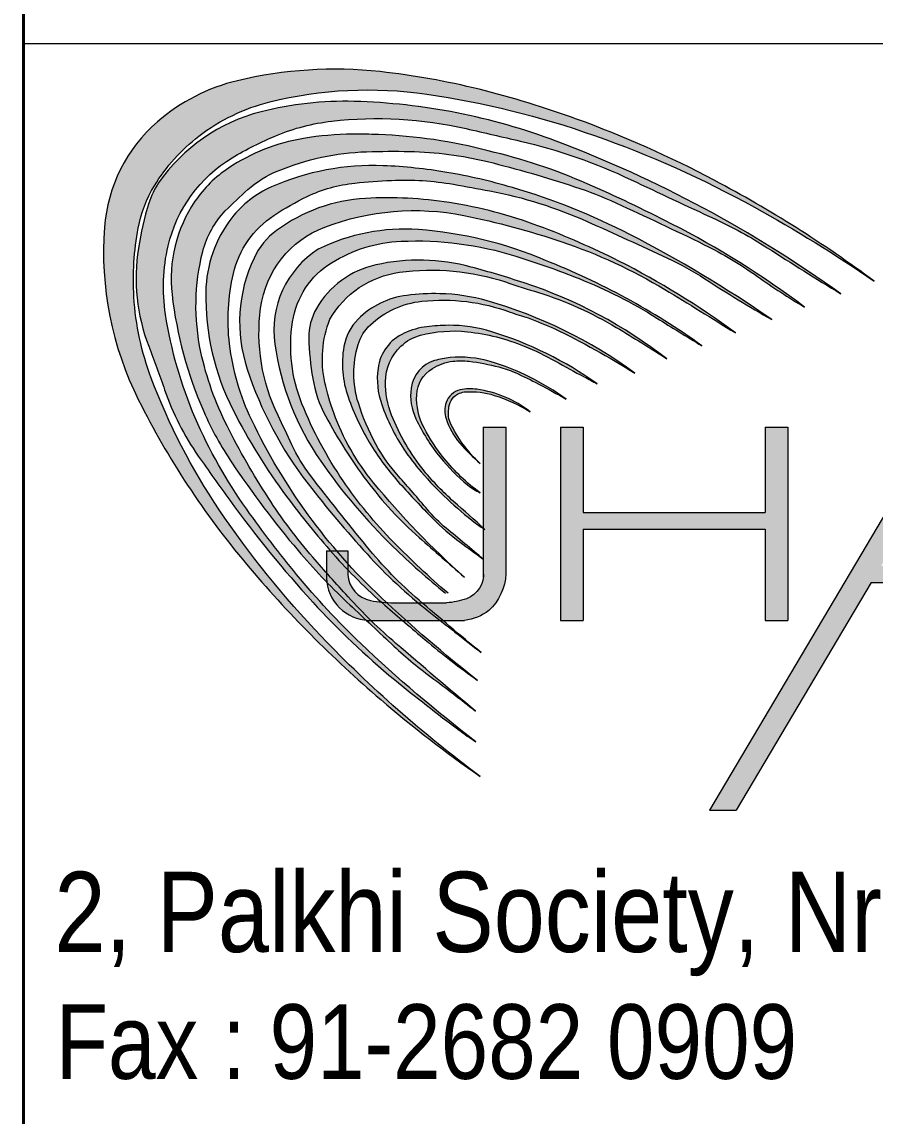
# Model space of a CAD drawing. Header units: millimetres. Extents: x 1112055 to 3390982, y -148532 to 766891.
# Drawn here: x 3348038 to 3350611, y 328392 to 331692 of the extents above; entities that cross this region are included whole.
import ezdxf

# ---------------------------------------------------------------- set-up
doc = ezdxf.new("R2010")
doc.units = ezdxf.units.MM
doc.layers.add('B TITLE BLOCK', color=250, linetype='Continuous', lineweight=0)
doc.layers.add('P_TITLE BLOCK TEXT', color=7, linetype='Continuous', lineweight=9)
doc.styles.add('SWINC', font='swissc.ttf')

msp = doc.modelspace()

# ---------------------------------------------------------------- hatches: boundary and pattern name
at = {"layer": 'P_TITLE BLOCK TEXT'}
h = msp.add_hatch(color=132, dxfattribs=at)
edge = h.paths.add_edge_path()
edge.add_arc((3348359.895659499, 327882.0076639879), 3771.326460338266, 53.40738024925609, 62.06814965141263)
edge.add_arc((3348592.733645952, 328321.1715848518), 3274.256568551029, 62.06814965141051, 70.03317482809999)
edge.add_arc((3348700.577686333, 328618.0053015465), 2958.439228284675, 70.03317482809642, 75.9785934303064)
edge.add_arc((3348877.948112032, 329328.2686334155), 2226.363912141675, 75.97859343029891, 83.79600611429532)
edge.add_arc((3348982.149011375, 330286.8318782456), 1262.153705928558, 83.7960061143424, 103.4628344697628)
edge.add_arc((3348821.212395677, 330959.1019043574), 570.8885019170681, 103.4628344698422, 130.8945988031978)
edge.add_arc((3348753.375217434, 331037.4302040391), 467.2680151229352, 130.8945988032127, 175.7468558291775)
edge.add_arc((3349282.980927925, 330998.044478009), 998.3362254296406, 175.7468558291922, 206.5994891066125)
edge.add_arc((3350651.440663322, 331683.30280481), 2528.780939185477, 206.5994891066189, 220.0351460704749)
edge.add_arc((3351400.306416996, 332312.4589846062), 3506.859369368836, 220.0351460704702, 229.4516176688139)
edge.add_arc((3351568.321578129, 332508.843420213), 3765.308476395642, 229.4516176688104, 235.2209120167664)
edge.add_arc((3351661.147252131, 332441.9492869301), 3765.051947597186, 223.7505103508533, 233.47972250326552, ccw=False)
edge.add_arc((3351028.007938492, 331835.8394424886), 2888.562053758549, 214.0067101927379, 223.7505103507822, ccw=False)
edge.add_arc((3350219.950824206, 331290.6603347852), 1913.792050406041, 200.6184789275936, 214.0067101927358, ccw=False)
edge.add_arc((3349219.875375807, 330914.3885300947), 845.2737428966753, 183.5449206794408, 200.6184789276081, ccw=False)
edge.add_arc((3349217.280723732, 330914.2277924323), 842.6741167676807, 169.3544634026411, 183.544920679446, ccw=False)
edge.add_arc((3348763.032790601, 330999.6117018881), 380.4711345746643, 148.6346277784443, 169.3544634026306, ccw=False)
edge.add_arc((3348906.630652026, 330912.0782707964), 548.6449950998593, 127.55366604198639, 148.6346277784791, ccw=False)
edge.add_arc((3348926.765671554, 330885.8886307008), 581.6800713139123, 103.94398023850988, 127.55366604196709, ccw=False)
edge.add_arc((3349081.8146785, 330261.4206080088), 1225.108782135978, 81.67138494386461, 103.9439802384963, ccw=False)
edge.add_arc((3348866.75561828, 328792.380922412), 2709.806730282984, 70.63499127282017, 81.67138494384949, ccw=False)
edge.add_arc((3348710.774352411, 328348.5832106108), 3180.217789148461, 61.11113101054349, 70.63499127283018, ccw=False)
edge.add_arc((3348172.534459257, 327373.1154697765), 4294.32707283889, 55.44823906343379, 61.11113101054582, ccw=False)
h = msp.add_hatch(color=132, dxfattribs=at)
edge = h.paths.add_edge_path()
edge.add_arc((3348337.96127556, 327858.1174400569), 3713.180601466558, 54.24761768028842, 69.31180215862778)
edge.add_arc((3348988.656991557, 329581.2070238466), 1871.322130085105, 69.31180215863037, 88.41161020678106)
edge.add_arc((3349012.180552307, 330429.5223784592), 1022.680687081006, 88.41161020675624, 104.2991623419175)
edge.add_arc((3348892.569072709, 330898.8055724609), 538.3939721855625, 104.2991623419326, 145.1882889090165)
edge.add_arc((3348678.793668653, 331058.2192749672), 272.0148840043473, 147.0513518631427, 161.3344706506116)
edge.add_arc((3349409.09704459, 330846.9312087324), 1032.073342556272, 163.1975336048323, 170.9660011900478)
edge.add_arc((3348954.293495415, 330919.2416867942), 571.5572477409434, 170.9660011900619, 201.0952379920923)
edge.add_arc((3345164.26509119, 329457.1533284867), 3490.710305273206, 18.797868915647825, 21.095237992080513, ccw=False)
edge.add_arc((3349216.541923407, 330836.4927006799), 789.8883244187193, 198.7978689156361, 215.0918986736493)
edge.add_arc((3358234.776207843, 337172.7091251768), 11811.51198824591, 215.0918986736581, 215.8857887100325)
edge.add_arc((3351476.032159652, 332282.7487450019), 3469.310023021927, 215.8857887100296, 222.4444580678794)
edge.add_arc((3350670.639839153, 331546.1776765424), 2377.891804005973, 222.4444580678752, 230.6113169813354)
edge.add_arc((3352474.007189623, 333742.5173574277), 5219.729553520587, 230.6113169813324, 233.327914523259)
edge.add_arc((3349925.366541782, 330319.7747096678), 952.3256138187751, 233.327914523289, 237.0330179160032)
edge.add_arc((3351956.33454901, 332857.9728139606), 4199.41958966826, 226.3963206097441, 232.6248069097909, ccw=False)
edge.add_arc((3350663.30908038, 331500.336896592), 2324.562222650025, 219.3977118789345, 226.3963206098041, ccw=False)
edge.add_arc((3351665.863468762, 332323.7773066849), 3621.932412942554, 215.4741100902646, 219.3977118789358, ccw=False)
edge.add_arc((3349925.318099952, 331083.4446244951), 1484.662344982791, 203.2559197460681, 215.4741100902721, ccw=False)
edge.add_arc((3349748.338449862, 331007.3865046184), 1292.031521526533, 188.8184660672457, 203.2559197460764, ccw=False)
edge.add_arc((3349007.103748351, 330892.3926774375), 541.9298864027074, 166.8091135261362, 188.8184660672515, ccw=False)
edge.add_arc((3348891.643892251, 330919.4541674466), 423.3410900861937, 121.1077422017135, 166.8091135260965, ccw=False)
edge.add_arc((3349183.612269689, 330435.6004942406), 988.4604672873113, 112.47187289563001, 121.10774220174329, ccw=False)
edge.add_arc((3349043.386223412, 330774.6067330695), 621.5973129517874, 96.52507807220542, 112.47187289555649, ccw=False)
edge.add_arc((3349109.595449341, 330195.7485359037), 1204.229679046505, 77.10621375621622, 96.52507807219962, ccw=False)
edge.add_arc((3333762.147739234, 263151.8618643977), 69982.328600406, 76.96954675787379, 77.10621375622361, ccw=False)
edge.add_arc((3349170.197151455, 329729.9891365167), 1644.52780353945, 64.59019371594422, 76.9695467578706, ccw=False)
edge.add_arc((3359935.016266613, 352390.6351983031), 23443.04303383365, 244.5901937159449, 245.2703384407891)
edge.add_arc((3349593.964528163, 329938.2008702852), 1276.365500991351, 57.15566881065263, 65.27033844078721, ccw=False)
edge.add_arc((3355978.84010353, 339828.7737851542), 10496.06282527908, 237.1556688106465, 238.5822244072819)
h = msp.add_hatch(color=132, dxfattribs=at)
edge = h.paths.add_edge_path()
edge.add_arc((3348740.254195789, 328629.3343972458), 2756.712730557466, 53.01612924513511, 62.88470590878746)
edge.add_arc((3347859.180146626, 326908.6974617551), 4689.814627486709, 62.8847059088688, 66.31099627690611)
edge.add_arc((3349059.610498248, 329644.7807606654), 1701.97513252476, 66.31099627691079, 76.91710299819317)
edge.add_arc((3349058.965038897, 329845.3584323131), 1507.45281976355, 75.16724703513921, 87.92433128887728)
edge.add_arc((3349049.403661417, 329581.5461514476), 1771.438310786572, 87.92433128886894, 90.4479325667396)
edge.add_arc((3349042.937474733, 330408.6297037472), 944.3294823691899, 90.447932566729, 99.46315152081242)
edge.add_arc((3348983.158946733, 330767.2688603674), 580.742467919777, 99.46315152083207, 123.6125298632441)
edge.add_arc((3348867.234529071, 330941.6663812174), 371.3314703927062, 123.6125298633008, 145.711838499257)
edge.add_arc((3348902.924349688, 330917.3312404976), 414.5282569560417, 145.7118384991979, 186.6728121483956)
edge.add_arc((3349719.593032196, 331012.8749122573), 1236.766866009364, 186.6728121483783, 203.6550427976619)
edge.add_arc((3349494.830873658, 330914.4214936494), 991.3873567841333, 203.6550427976921, 213.9289290409012)
edge.add_arc((3351202.499639429, 332063.179250905), 3049.487694096411, 213.9289290409049, 220.1424188926625)
edge.add_arc((3350278.041738365, 331283.5429413921), 1840.16756032907, 220.1424188926573, 226.8152722522494)
edge.add_arc((3203742.832180236, 175156.0183438883), 212282.1609745355, 46.7656281400337, 46.81527225225318, ccw=False)
edge.add_arc((3350075.303078016, 330797.0590916284), 1346.782766917526, 226.765628140009, 233.4091527490783)
edge.add_arc((3346092.096299827, 325431.8762769258), 5335.366802867286, 51.60004897864383, 53.409152749083205, ccw=False)
edge.add_arc((3365939.954052261, 349275.7401829484), 25690.14394907578, 229.2381174641758, 229.9402789040419, ccw=False)
edge.add_arc((3350259.903440826, 331085.7756273443), 1674.757262386811, 222.3327286225223, 229.2381174643296, ccw=False)
edge.add_arc((3353946.509698436, 334444.1806932743), 6661.735333870161, 220.9611253449936, 222.3327286225255, ccw=False)
edge.add_arc((3350105.904220273, 331110.1655139331), 1575.881653811042, 212.7878394635992, 220.9611253449915, ccw=False)
edge.add_arc((3350803.318339614, 331559.4087758547), 2405.463453426371, 206.8507668104988, 212.7878394635937, ccw=False)
edge.add_arc((3349481.244266018, 330890.1101235649), 923.6265723689988, 192.1376993457784, 206.8507668105135, ccw=False)
edge.add_arc((3349227.693809378, 330835.5790929421), 664.2784137860609, 165.7026492173382, 192.1376993457956, ccw=False)
edge.add_arc((3348847.545310617, 330932.45901127), 271.9792936195066, 135.9985851138453, 165.7026492173225, ccw=False)
edge.add_arc((3349458.616255012, 330342.325496635), 1121.488130643316, 131.2171625217447, 135.9985851138001, ccw=False)
edge.add_arc((3348936.200953166, 330938.715139496), 328.6461831311053, 112.38740906023, 131.2171625217862, ccw=False)
edge.add_arc((3349103.457839936, 330532.6662702843), 767.7937100172304, 91.89429604947401, 112.38740906021891, ccw=False)
edge.add_arc((3349159.055243304, 328851.6535174875), 2449.72561896441, 88.85882096968862, 91.89429604946707, ccw=False)
edge.add_arc((3349186.385726254, 330223.6680834534), 1077.438868859131, 76.24362541447539, 88.85882096968271, ccw=False)
edge.add_arc((3348637.449605016, 327981.4318687223), 3385.891620778007, 71.62296314053629, 76.24362541448272, ccw=False)
edge.add_arc((3349305.815152016, 329993.3045933477), 1265.904742394561, 65.54379506611542, 71.62296314056857, ccw=False)
edge.add_arc((3345737.39013094, 322147.2230740155), 9885.339314278952, 63.836610020779176, 65.5437950661219, ccw=False)
edge.add_arc((3349589.297770225, 329987.9758855925), 1149.516679065804, 54.496470875197986, 63.83661002079282, ccw=False)
edge.add_arc((3351419.942334912, 332554.1105596973), 2002.674096859165, 234.4964708751773, 239.3390621587308)
h = msp.add_hatch(color=132, dxfattribs=at)
edge = h.paths.add_edge_path()
edge.add_arc((3348124.846027516, 327654.5844890503), 3818.960073095119, 55.287200051864, 62.77266649209037)
edge.add_arc((3348951.212110738, 329260.6339305658), 2012.782974335293, 62.77266649213247, 73.66009049672667)
edge.add_arc((3349025.109561856, 329512.6916245058), 1750.116047686786, 73.6600904967355, 80.30206210325925)
edge.add_arc((3349068.921215961, 329769.0559128742), 1490.035080704261, 80.30206210323614, 87.7187976521387)
edge.add_arc((3349097.902635376, 330496.5825671207), 761.9314099873714, 87.71879765215326, 113.7335407099852)
edge.add_arc((3348915.41657863, 330911.6370774242), 308.5315782343001, 113.7335407100738, 142.141121638564)
edge.add_arc((3348967.510710299, 330871.1429156932), 374.5132096910733, 142.1411216385889, 179.083982405189)
edge.add_arc((3349353.917406684, 330864.9647033393), 760.969294283082, 179.0839824051928, 206.9126001335084)
edge.add_arc((3350281.645940147, 331335.884811546), 1801.375935997391, 206.9126001335109, 216.6660081225182)
edge.add_arc((3350977.753661993, 331854.1053742293), 2669.199945795169, 216.6660081225304, 221.4175533272233)
edge.add_arc((3350247.821202334, 331210.1858021858), 1695.837828745212, 221.4175533272224, 228.8969356126053)
edge.add_arc((3355533.556641352, 337268.6839520084), 9736.0118917, 228.8969356125978, 229.8411236474187)
edge.add_arc((3350798.882192669, 331657.7895421346), 2394.399111541838, 229.8411236474217, 234.6107852575579)
edge.add_arc((3352059.206489711, 333077.1581663962), 4286.336822396182, 226.7327607072946, 231.8632390979718, ccw=False)
edge.add_arc((3350339.558912532, 331250.2207075088), 1777.37523074048, 216.012105859487, 226.7327607073715, ccw=False)
edge.add_arc((3350390.803847609, 331287.4688775117), 1840.727180508718, 205.645457108081, 216.0121058594787, ccw=False)
edge.add_arc((3349390.919122737, 330807.4286277893), 731.579713129806, 186.8155097429052, 205.6454571080935, ccw=False)
edge.add_arc((3349271.588138117, 330793.1665065774), 611.3994652025636, 166.8301474618882, 186.8155097428892, ccw=False)
edge.add_arc((3348958.74715646, 330866.3690539318), 290.1081756565639, 123.5863709554794, 166.8301474618893, ccw=False)
edge.add_arc((3349253.817046336, 330422.0238911402), 823.5018985232167, 115.5585784403655, 123.5863709554256, ccw=False)
edge.add_arc((3349087.173433477, 330770.4822036806), 437.2464269966879, 95.85490133409212, 115.55857844039079, ccw=False)
edge.add_arc((3349248.429657708, 329197.9332484774), 2018.041728853605, 92.71483869402732, 95.85490133412219, ccw=False)
edge.add_arc((3349193.128107075, 330364.1807427859), 850.4838161660298, 80.06109503448198, 92.7148386940002, ccw=False)
edge.add_arc((3347919.252651733, 323094.3525342793), 8231.077346291784, 79.28571113577289, 80.06109503447561, ccw=False)
edge.add_arc((3349205.460289004, 329892.1213284315), 1312.696707378023, 65.80530353128029, 79.28571113578079, ccw=False)
edge.add_arc((3338958.304452559, 307085.5196711469), 26315.60217635545, 65.22654519456512, 65.80530353127011, ccw=False)
edge.add_arc((3349616.721504092, 330180.5424692638), 879.7626563019197, 56.83056846319079, 65.22654519456142, ccw=False)
edge.add_arc((3352213.60317535, 334153.6183844283), 3866.723058643539, 236.8305684631786, 240.3307255067316)
h = msp.add_hatch(color=132, dxfattribs=at)
edge = h.paths.add_edge_path()
edge.add_arc((3348750.774661955, 328812.3605396388), 2416.552462326837, 53.4507746583654, 63.24895756192193)
edge.add_arc((3348750.774661862, 328812.360539466), 2416.552462529816, 63.24895756192397, 69.50129580794285)
edge.add_arc((3349111.891547102, 329778.2781175255), 1385.33853107399, 69.50129580793605, 81.02466550397443)
edge.add_arc((3349141.770741332, 329967.4549772365), 1193.816598929038, 81.02466550399274, 93.23353139609222)
edge.add_arc((3349102.487048526, 330662.7937361666), 497.3690429691093, 93.23353139607798, 126.5489646332163)
edge.add_arc((3348937.289556178, 330885.646780224), 219.9637605302545, 126.5489646331818, 154.732790824863)
edge.add_arc((3349147.859921456, 330786.258023167), 452.8113582550642, 154.7327908248509, 198.2173147103005)
edge.add_arc((3349818.315797129, 331006.9172341949), 1158.645310852168, 198.21731471029, 217.7196306197606)
edge.add_arc((3351592.566060863, 332379.1849486298), 3401.652818296592, 217.7196306197826, 222.3629290591775)
edge.add_arc((3350232.088748119, 331138.5116829946), 1560.411750274151, 222.3629290591738, 231.7364027694785)
edge.add_arc((3387726.621471841, 378676.8909436428), 62105.74589667563, 231.7364027694787, 231.9209567121596)
edge.add_arc((3356316.68088156, 338137.6008180968), 10826.35964980263, 229.1543371190418, 230.4503089388832, ccw=False)
edge.add_arc((3350096.56431304, 330943.1262790006), 1315.822650257147, 219.2765559648429, 229.1543371190301, ccw=False)
edge.add_arc((3356191.370711011, 335927.504366934), 9189.239313446891, 217.5748957151368, 219.2765559648447, ccw=False)
edge.add_arc((3349287.258883658, 330615.4399597569), 478.051771525123, 204.6714784584512, 217.5748957151813, ccw=False)
edge.add_arc((3345014.709860178, 328652.8631780536), 4223.690754620179, 24.6714784584381, 26.00574068749912)
edge.add_arc((3349320.752054273, 330753.5943811882), 567.4543032147868, 172.400002179115, 206.0057406875576, ccw=False)
edge.add_arc((3349059.92942691, 330788.395539753), 304.3201861114583, 110.82950500995881, 172.4000021790984, ccw=False)
edge.add_arc((3349222.075963728, 330362.2030317643), 760.3153102806156, 78.67766828733488, 110.8295050099338, ccw=False)
edge.add_arc((3348906.309604467, 328785.1460048651), 2368.673870972573, 71.27996263670752, 78.67766828736052, ccw=False)
edge.add_arc((3349154.574050803, 329517.7679505428), 1595.129980425166, 58.94944824206527, 71.2799626367185, ccw=False)
edge.add_arc((3343017.443764888, 319324.2507036154), 13493.54004267505, 57.89011606814978, 58.94944824206101, ccw=False)
h = msp.add_hatch(color=132, dxfattribs=at)
edge = h.paths.add_edge_path()
edge.add_line((3349316.10919241, 329968.306220564), (3349323.546853601, 329968.306220564))
edge.add_arc((3351064.455160975, 331989.9739961041), 2667.939716215215, 224.4152357703059, 229.2674421493828, ccw=False)
edge.add_arc((3350134.007415212, 331078.3274303385), 1365.314494414738, 214.3545270102516, 224.4152357703486, ccw=False)
edge.add_arc((3350006.791143918, 330991.3688526056), 1211.217856160865, 201.8986111304366, 214.3545270101918, ccw=False)
edge.add_arc((3349320.298089939, 330715.4197441696), 471.3390663547685, 171.2118722930085, 201.898611130627, ccw=False)
edge.add_arc((3349106.381406849, 330748.4904097249), 254.8811807831502, 121.7041869898282, 171.2118722928163, ccw=False)
edge.add_arc((3349201.857239651, 330593.9271275557), 436.5551823485255, 92.64938196633642, 121.70418698983039, ccw=False)
edge.add_arc((3349227.975947518, 330029.4841722412), 1001.602115534953, 72.56091565514839, 92.64938196649348, ccw=False)
edge.add_arc((3348705.578793485, 328366.4890966704), 2744.717547142627, 68.33645517902619, 72.56091565516329, ccw=False)
edge.add_arc((3349188.676257825, 329582.7113610459), 1436.061841310567, 57.85118426067311, 68.33645517892501, ccw=False)
edge.add_arc((3354387.747854174, 337855.0765550099), 8334.42286347215, 237.8511842608809, 238.9481287370373)
edge.add_arc((3348817.610058518, 328944.8375135842), 2179.251136055365, 54.31799968907622, 68.4798317601499)
edge.add_arc((3349147.930917714, 329874.7211243344), 1193.499041009665, 66.85630585584394, 85.85399925658388)
edge.add_arc((3349191.780754528, 330479.6471896266), 586.9857660802809, 85.8539992565732, 116.251823092838)
edge.add_arc((3349089.05831206, 330761.0989246039), 290.9330920872454, 122.6386322867338, 188.0987234821353)
edge.add_arc((3349615.701993995, 330836.0394489785), 822.8820087233638, 188.0987234821904, 214.7424679282356)
edge.add_arc((3350387.834884711, 331371.5367550669), 1762.534373033723, 214.7424679281964, 225.7640883251264)
edge.add_arc((3350796.042155427, 331790.7794342451), 2347.681875730947, 225.7640883252567, 230.9217965040569)
h = msp.add_hatch(color=132, dxfattribs=at)
edge = h.paths.add_edge_path()
edge.add_arc((3349107.926867415, 329550.5273240746), 1425.269327276649, 52.0851012311002, 71.80500871354603)
edge.add_arc((3348601.032924066, 328008.3462819213), 3048.6189004072, 71.80500871358606, 74.9371066186911)
edge.add_arc((3349236.1365731, 330368.2206115375), 604.7769463098847, 74.93710661870622, 102.4675891183901)
edge.add_arc((3349165.001596215, 330689.9509239037), 275.2764473221063, 102.4675891185609, 150.0258364487482)
edge.add_arc((3349074.724737042, 330742.0180287945), 171.0608308619216, 150.0258364487313, 181.2845138723748)
edge.add_arc((3349735.944779374, 330756.8444025707), 832.4470763694867, 181.2845138723692, 189.7474603923829)
edge.add_arc((3349284.606382635, 330679.3108777454), 374.4975203714082, 189.7474603924126, 208.0002640887392)
edge.add_arc((3350284.610461313, 331211.0283904311), 1507.074966143192, 208.0002640887379, 216.8454368057475)
edge.add_arc((3349984.089845331, 330985.8383313524), 1131.544403674116, 216.8454368057553, 228.6207560839321)
edge.add_arc((3373392.870094819, 357557.2860108432), 36543.58789954168, 228.6207560839335, 228.9060257595741)
edge.add_arc((3351079.51471189, 331931.6495554433), 2564.943841419016, 219.4514480692632, 228.2904279772976, ccw=False)
edge.add_arc((3349653.220714661, 330757.9320290004), 717.8035114991718, 200.0239070842871, 219.4514480692712, ccw=False)
edge.add_arc((3349650.358794335, 330756.8890226361), 714.7574566406026, 192.3194102271653, 200.0239070842654, ccw=False)
edge.add_arc((3349274.217696225, 330674.7435065144), 329.7509482391681, 158.6643999725125, 192.3194102271321, ccw=False)
edge.add_arc((3349215.808659477, 330652.7416733012), 286.4084381665282, 97.73922979290961, 150.2835099229399, ccw=False)
edge.add_arc((3349273.471537702, 330228.4459724726), 714.6044788564977, 71.7768047968579, 97.73922979254229, ccw=False)
edge.add_arc((3351869.015851145, 338112.0809253452), 7585.308192564214, 251.7768047968449, 252.5678241103907)
edge.add_arc((3349267.187189937, 329825.9453564593), 1099.710808463536, 59.16484183461182, 72.56782411041092, ccw=False)
edge.add_arc((3347404.49529777, 326705.6056078344), 4733.73629433067, 56.984581297399075, 59.16484183460881, ccw=False)
h = msp.add_hatch(color=132, dxfattribs=at)
edge = h.paths.add_edge_path()
edge.add_arc((3349054.163570154, 329494.8392216561), 1409.736209663499, 53.79917193803701, 74.05763102097248)
edge.add_arc((3349285.895652027, 330306.0637493299), 566.0626993065016, 74.05763102098295, 88.70665562102825)
edge.add_arc((3349283.361219917, 330193.8062554477), 678.3487994156224, 88.70665562099839, 97.13749609270006)
edge.add_arc((3349230.356233106, 330617.0970201679), 251.7522685790146, 97.13749609277484, 135.0369673459282)
edge.add_arc((3349161.466651802, 330685.897763411), 154.3904861208102, 135.036967345841, 170.1898613315881)
edge.add_arc((3349306.807971886, 330660.7664714972), 301.8885578279676, 170.1898613316282, 199.4159961850825)
edge.add_arc((3349739.791826685, 330813.3800440481), 760.9810550930086, 199.415996185103, 211.5021791769159)
edge.add_arc((3349760.480139626, 330826.0589408889), 785.2454470622395, 211.5021791768963, 222.0730402202156)
edge.add_arc((3351601.650590376, 332488.1111235673), 3265.633740587884, 222.0730402201993, 224.6311614513873)
edge.add_arc((3349774.045449484, 330683.8860206496), 697.4887343504596, 224.631161451404, 233.5458073493814)
edge.add_arc((3370861.499799492, 359229.6463822401), 36187.50374682673, 233.545807349383, 233.6839679009707)
edge.add_arc((3337453.36753029, 315837.3113540489), 18602.08050177844, 49.92232914479829, 50.37208949815116)
edge.add_arc((3349596.784090805, 330501.630048982), 437.4785411464915, 219.974673994024, 230.3720894981807, ccw=False)
edge.add_arc((3345939.038498649, 327435.1712281575), 4335.599345996724, 39.97467399401734, 41.7477649304304)
edge.add_arc((3349560.76717007, 330667.4338373563), 518.7224546457238, 208.7369917656415, 221.7477649304087, ccw=False)
edge.add_arc((3349701.580738035, 330744.645219146), 679.3152888601354, 197.3262203634058, 208.736991765647, ccw=False)
edge.add_arc((3349339.318128373, 330631.6310894834), 299.8335477133705, 163.1950476221539, 197.3262203633198, ccw=False)
edge.add_arc((3349182.027196757, 330679.1348567482), 135.5257722681388, 133.2193021888391, 163.195047622132, ccw=False)
edge.add_arc((3349272.679021782, 330582.6656155143), 267.9042746124098, 96.02578422551431, 133.2193021890199, ccw=False)
edge.add_arc((3349307.058028283, 330256.9811564854), 595.3982179819725, 69.94961683808941, 96.02578422542223, ccw=False)
edge.add_arc((3349791.71595875, 331584.9333582519), 818.2319881735029, 249.949616838146, 253.9176478194512)
edge.add_arc((3348727.716940839, 328615.7497719504), 2338.054872888819, 66.92861449592408, 69.01444899371108, ccw=False)
edge.add_arc((3348447.946450102, 328318.8579347213), 2724.489848939539, 58.122120913415415, 63.961052357902474, ccw=False)
h = msp.add_hatch(color=132, dxfattribs=at)
edge = h.paths.add_edge_path()
edge.add_arc((3349131.793523637, 329704.6657101272), 1101.12927294611, 54.40415380801454, 72.89465886730619)
edge.add_arc((3349326.149309294, 330336.2195751363), 440.3460590050697, 72.89465886732913, 90.33272499463568)
edge.add_arc((3349326.747088866, 330233.2821286643), 543.285241187112, 90.33272499454952, 97.06888331372404)
edge.add_arc((3349288.884377223, 330538.6140012766), 235.6147398860961, 97.06888331370756, 114.3860548473228)
edge.add_arc((3349248.211960748, 330628.3338839668), 137.1063503410128, 114.3860548471827, 172.3731700212576)
edge.add_arc((3349345.822172569, 330615.2633763038), 235.5877781430562, 172.3731700214244, 199.3428935672488)
edge.add_arc((3349694.643524168, 330737.7121180579), 605.2768768296812, 199.3428935671657, 213.5415274181791)
edge.add_arc((3349747.481180299, 330772.7396996811), 668.6704836095379, 213.5415274181583, 220.9844170734448)
edge.add_arc((3350094.657878115, 331074.3700636333), 1128.575404186178, 220.9844170734579, 232.4085544282446)
edge.add_arc((3349567.750822412, 330389.9559479999), 264.8313871057514, 232.4085544282547, 239.7843643084004)
edge.add_arc((3345944.486767286, 326357.6041843317), 5162.036736395496, 47.46137804962653, 48.8630374932731)
edge.add_arc((3349823.991867707, 330798.9771898778), 735.1112182163388, 218.908353829882, 228.8630374935294, ccw=False)
edge.add_arc((3349763.155821668, 330749.8740421293), 656.931018567825, 201.7874292417106, 218.9083538298633, ccw=False)
edge.add_arc((3349394.528641369, 330602.5274966274), 259.9461290224208, 179.1340630967162, 201.787429241761, ccw=False)
edge.add_arc((3349285.614921751, 330604.1736840316), 151.0199693815251, 133.6215333949808, 179.1340630967579, ccw=False)
edge.add_arc((3349275.042357347, 330615.26761857), 135.6950060340449, 104.9504250510879, 133.6215333946724, ccw=False)
edge.add_arc((3349340.003177442, 330371.9887481104), 387.4975416793013, 83.71208113013307, 104.95042505108191, ccw=False)
edge.add_arc((3349312.274534297, 330120.3393673397), 640.6699898139792, 67.91761218114578, 83.71208113018082, ccw=False)
edge.add_arc((3349251.712873912, 329971.0623626144), 801.7641822807956, 60.42829054112201, 67.91761218111373, ccw=False)
edge.add_arc((3351009.874333727, 333069.5474927324), 2760.782914991903, 240.4282905411144, 242.4768509611903)
edge.add_arc((3349253.103577412, 329698.148690408), 1040.871116407311, 60.05197218627433, 62.476850961196305, ccw=False)
h = msp.add_hatch(color=132, dxfattribs=at)
edge = h.paths.add_edge_path()
edge.add_arc((3349238.236119962, 329950.8588501501), 747.1581035948591, 53.77482452010533, 73.46652142464768)
edge.add_arc((3349359.219525752, 330358.4173403459), 322.0217638009885, 73.46652142476943, 95.26531184416568)
edge.add_arc((3349351.867796259, 330438.1916565219), 241.9094086452926, 95.26531184426656, 106.523700126969)
edge.add_arc((3349311.632405953, 330573.8180201268), 100.440694310026, 106.5237001272058, 172.3154988673902)
edge.add_arc((3349375.371430188, 330565.2177222851), 164.7573199375805, 172.3154988673609, 205.4996475874651)
edge.add_arc((3349752.277311286, 330744.9897600308), 582.3408789554684, 205.4996475874759, 218.9425185811604)
edge.add_arc((3349752.277311194, 330744.9897599639), 582.3408788434994, 218.9425185812157, 230.5936621253368)
edge.add_arc((3349491.537879602, 330427.6319606189), 171.6085767370987, 230.5936621254736, 245.3563809871236)
edge.add_arc((3349761.155953418, 330737.1548810871), 577.1405398032967, 218.8547993056127, 233.7616415748559, ccw=False)
edge.add_arc((3349761.155953472, 330737.1548811269), 577.1405398764545, 207.9136490482273, 218.8547993056945, ccw=False)
edge.add_arc((3349421.407563857, 330557.1637309096), 192.6593538506778, 177.0418109073451, 207.9136490482668, ccw=False)
edge.add_arc((3349327.927220206, 330561.9944272185), 99.0542777391481, 121.28663662472209, 177.0418109073313, ccw=False)
edge.add_arc((3349358.188453607, 330512.19728155), 157.3251792550486, 97.41777900958431, 121.28663662452419, ccw=False)
edge.add_arc((3349362.337942441, 330480.3254229931), 189.466019709173, 82.58222099040859, 97.41777900959141, ccw=False)
edge.add_arc((3349289.354703856, 329919.7475899212), 754.774838002817, 75.64489222989818, 82.58222099041711, ccw=False)
edge.add_arc((3349397.77469343, 330343.3933153381), 317.4756328809094, 66.15815399290739, 75.64489222992017, ccw=False)
edge.add_arc((3349054.162164595, 329565.8579211476), 1167.552605391235, 62.286365355375096, 66.15815399288073, ccw=False)
edge.add_arc((3348646.228545114, 328789.3079330469), 2044.729737977234, 59.637484416537575, 62.28636535536339, ccw=False)
h = msp.add_hatch(color=132, dxfattribs=at)
edge = h.paths.add_edge_path()
edge.add_arc((3349362.391076154, 330244.2618870878), 342.8313874845687, 52.43887609290165, 81.89911070123745)
edge.add_arc((3349390.539848244, 330442.023464436), 143.07655063553, 81.89911070125697, 102.2464079621782)
edge.add_arc((3349372.378799087, 330525.6934832711), 57.45823624461003, 102.2464079617634, 161.9990718888445)
edge.add_arc((3349392.280774465, 330519.2265830612), 78.38452168221333, 161.9990718891351, 198.0009281112938)
edge.add_arc((3349522.002747571, 330561.3781303235), 214.7829939770732, 198.0009281109498, 220.671653157531)
edge.add_arc((3349821.042259804, 330818.3353925716), 609.0565848988891, 220.6716531574846, 228.8148331923846)
edge.add_arc((3349688.998914702, 330650.2932312872), 395.801465464822, 204.9513687923289, 227.181591567123, ccw=False)
edge.add_arc((3349383.417775413, 330508.114048593), 58.76325890935068, 180.8823689892769, 204.95136879227, ccw=False)
edge.add_arc((3349475.329945134, 330509.5296303526), 150.6863289886788, 171.9576228936482, 180.88236898928, ccw=False)
edge.add_arc((3349377.766243525, 330523.3149074298), 52.15354391875813, 112.30779703237661, 171.9576228936823, ccw=False)
edge.add_arc((3349380.846713296, 330515.806856457), 60.26896894682512, 93.65673225919062, 112.30779703256559, ccw=False)
edge.add_arc((3349391.90850065, 330342.7198165939), 233.7091214727623, 72.28647651722179, 93.6567322590816, ccw=False)
edge.add_arc((3349309.117001978, 330083.5110131666), 505.8187244350129, 58.76836075444538, 72.28647651716278, ccw=False)
for color, points in [(256, [(3349429.782647463, 330017.638331209), (3349429.782647463, 330468.897619727), (3349497.987276383, 330468.897619727), (3349497.987276383, 330026.5374395827, -0.1971644618703633), (3349446.283523961, 329916.7563474417, -0.1370125281294121), (3349373.327401468, 329886.5877722302), (3349082.233744678, 329886.5877722302, -0.1806806632645672), (3348996.393681705, 329924.4754194041, -0.1938255351077862), (3348956.679191985, 330014.6807895477), (3348956.679191985, 330096.0392714946), (3349021.703942047, 330096.0392714946), (3349021.703942047, 330025.0192565297, 0.3491660753473304), (3349090.091818215, 329946.4813472601, 0.0418260561423153), (3349159.792607092, 329939.5650588968), (3349318.667978595, 329939.5650588968, 0.0753803811725278), (3349379.018845677, 329952.010236463, 0.2867859399539136)]), (7, [(3350348.034650466, 330468.897619727), (3350279.830021545, 330468.897619727), (3350279.830021545, 330212.1590231429), (3349730.877292771, 330212.1590231429), (3349730.877292771, 330468.897619727), (3349662.672663849, 330468.897619727), (3349662.672663849, 329886.5877722302), (3349730.877292771, 329886.5877722302), (3349730.877292771, 330161.3941640464), (3350279.830021545, 330161.3941640464), (3350279.830021545, 329886.5877722302), (3350348.034650466, 329886.5877722302)])]:
    msp.add_hatch(color=color, dxfattribs=at).paths.add_polyline_path(points)
h = msp.add_hatch(color=7, dxfattribs=at)
h.paths.add_polyline_path([(3350894.784100456, 330468.897619727), (3350796.854610664, 330468.897619727), (3350111.495460727, 329313.9428546481), (3350192.303621511, 329313.9428546481), (3350599.797669781, 330000.6444079162), (3351091.841041339, 330000.6444079162), (3351499.335089609, 329313.9428546481), (3351580.143250394, 329313.9428546481)])
h.paths.add_polyline_path([(3350845.819355553, 330415.235674872), (3351061.716778705, 330051.4092669998), (3350629.921932415, 330051.4092669998)], flags=16)

# ---------------------------------------------------------------- linework, layer by layer
at = {"layer": 'B TITLE BLOCK', "color": 250, "lineweight": 0}
msp.add_line((3359473.425836843, 331625.948098164), (3348043.173588479, 331625.948098164), dxfattribs=at)
at = {"layer": 'B TITLE BLOCK', "color": 250, "lineweight": 0, "const_width": 9.530781818774678}
for points in [[(3348043.173588479, 310521.7803533053), (3359473.425836843, 310521.7803533053), (3359473.425836843, 375706.804110342), (3348043.173588479, 375706.804110342)], [(3359473.425836843, 310521.7803533053), (3348043.173588479, 310521.7803533053), (3348043.173588479, 332323.400566958), (3359473.425836843, 332323.400566958)]]:
    msp.add_lwpolyline(points, close=True, dxfattribs=at)
at = {"layer": 'P_TITLE BLOCK TEXT', "color": 132}
for points in [[(3350608.064292851, 330909.9840619273, 0.0378077344590599), (3350126.464252325, 331213.9948604354, 0.0347679777517854), (3349710.813664344, 331398.6142161858, 0.0259476034711019), (3349417.361347462, 331488.2986403131, 0.0341231325262742), (3349118.548263744, 331541.5936968126, 0.0860239859578199), (3348688.301230887, 331514.303042579, 0.1202685463825944), (3348447.469072734, 331390.6451932418, 0.1982422965544351), (3348287.394003851, 331072.0843024511, 0.1354391661309318), (3348390.310376276, 330551.0383200815, 0.0586913647724932), (3348715.279527918, 330056.6457739237, 0.0411102443579723), (3349120.532465362, 329647.7463610728, 0.0251786142158179), (3349420.537572606, 329416.1792308783, -0.0424772162099488), (3348941.432600906, 329838.342484044, -0.0425409834133469), (3348633.4706532, 330220.2955935813, -0.058483720823887), (3348428.744787315, 330616.730853611, -0.0746355753155785), (3348376.218955378, 330862.1243483488, -0.0619967981424928), (3348389.110005251, 331069.8970833299, -0.0906544603941746), (3348438.161606175, 331197.6445218246, -0.0922433481412321), (3348572.229192708, 331347.0345843013, -0.1033826611895562), (3348786.596425309, 331450.4276353408, -0.09748963543525802), (3349259.272149692, 331473.6088664898, -0.0481926094262887), (3349765.28696888, 331348.8812505017, -0.041579616785334), (3350247.176667777, 331133.0496068503, -0.0247140572276785), (3350608.064292851, 330909.9840619273, 0.3374903865144703)], [(3350507.511098697, 330871.5480007271, 0.0658247287167134), (3349649.761692187, 331331.8603559997, 0.0835321098018171), (3349040.528320924, 331451.8101029946, 0.0694337833072887), (3348759.593920521, 331420.5197453439, 0.1803299053549353), (3348450.530102318, 331206.1646750501, 0.0624026744664062), (3348421.085952722, 331145.2757524227, 0.0339093221289556), (3348389.826221062, 331008.9879047708, 0.1322262159305749), (3348421.040041441, 330713.5272213882, -0.0100244993983427), (3348468.785258042, 330581.9666028665, 0.0712161484653518), (3348570.23080033, 330382.3941461135, 0.0034640126136177), (3348665.242086819, 330249.1383589358, 0.0286254085562181), (3348915.917621272, 329941.3975141493, 0.0356497353499514), (3349161.682319325, 329708.4027624423, 0.0118539480662082), (3349356.604876932, 329555.9460355965, 0.0161679718986353), (3349407.153185256, 329520.7884821002, -0.0271835911207152), (3349060.137441747, 329817.057292945, -0.0305466870762123), (3348866.982885401, 330024.938059589, -0.0171216152086295), (3348716.241995088, 330221.8430627202, -0.0533624770165587), (3348561.283945926, 330497.2423511586, -0.0630787383131954), (3348471.580002264, 330809.3124803408, -0.0963302348745512), (3348479.472566964, 331016.0589145389, -0.2020957094585242), (3348672.92512918, 331281.9176569628, -0.0376989324376342), (3348805.793179437, 331349.00447411, -0.0696935291840665), (3348972.749095592, 331392.177470422, -0.08493413319410499), (3349378.312560156, 331369.614045332, -0.0005963223456894), (3349540.987041686, 331332.1709470198, -0.0540677109372014), (3349875.847150391, 331215.4283899298, 0.0029676999220204), (3350127.915883205, 331097.5130985383, -0.0354217290813857), (3350286.212099071, 331010.5357959009, 0.0062246034213168), (3350507.511098697, 330871.5480007271, 0.2812547078595315)], [(3350398.665494424, 330831.4100188801, 0.043086421605769), (3349996.715664172, 331083.0600659635, 0.0149511259026391), (3349743.41650932, 331203.3469899109, 0.0463109359686594), (3349444.870545724, 331302.57871203, 0.0557208411864009), (3349113.563969316, 331351.8221592493, 0.0110117328820507), (3349035.554878252, 331352.9303277687, 0.039356614906263), (3348887.67718169, 331340.1083200729, 0.1057632666975337), (3348661.675198507, 331250.9113044147, 0.0967263996622754), (3348560.435004807, 331150.8579508788, 0.1806536101083485), (3348491.204148582, 330869.1632862218, 0.0742348756008501), (3348586.742162548, 330516.647960166, 0.0448583382406841), (3348672.246477125, 330361.0646451513, 0.0271181085348288), (3348871.33610856, 330097.2057544494, 0.0291240456547083), (3349018.717963404, 329941.782798938, -0.000216613306503), (3349152.778037186, 329815.8499547354, 0.0289959667696879), (3349272.490421702, 329715.7100914684, -0.0078938682839309), (3349406.143972059, 329613.171165745, -0.0030637668376843), (3349166.426205653, 329817.2649162886, -0.0301395640770061), (3349021.844938276, 329957.9356421641, -0.0059848197593682), (3348915.870040496, 330077.101315642, -0.0356778139557991), (3348781.089577153, 330256.7786449223, -0.0259111629145397), (3348657.197597554, 330472.9373375401, -0.064286207524478), (3348578.2652726, 330695.9066667637, -0.1158589328579628), (3348583.989990593, 330999.6254421917, -0.1303390755169017), (3348651.9044455, 331121.3965354695, -0.0208659192464267), (3348719.651115575, 331185.9285726528, -0.0823456686396722), (3348811.030403227, 331242.5911785603, -0.0896571554847293), (3349078.077896571, 331300.0403899983, -0.0132455331616544), (3349207.844014487, 331300.893249315, -0.0550998340812782), (3349442.59418148, 331270.201285787, -0.0201641747863743), (3349704.915318259, 331194.6512852363, -0.0265315974663756), (3349829.89664709, 331145.6298093112, -0.0074491377742839), (3350096.156970838, 331019.713423054, -0.040776622862886), (3350256.883145021, 330923.7741345842, 0.0211329357104282), (3350398.665494424, 330831.4100188801, 0.0357585835746127)], [(3350299.603164425, 330793.8339909784, 0.0326731279666143), (3349872.104964509, 331050.3969466141, 0.0475411173020524), (3349517.478801928, 331192.1197151953, 0.028989184821796), (3349319.923441674, 331237.7976956307, 0.032372915663399), (3349128.230533217, 331257.9101524151, 0.1140007725764905), (3348791.23763733, 331194.0752570406, 0.1245901757297047), (3348671.823258699, 331100.9886796094, 0.1626044224819583), (3348593.045362549, 330877.1301991833, 0.1220255604088077), (3348675.362600239, 330520.5265499712, 0.0425829814271896), (3348836.708159185, 330260.1943021801, 0.020735498146104), (3348976.098114052, 330088.3184623853, 0.0326465525161286), (3349132.951046538, 329932.32412066, 0.004119820799626), (3349254.711908451, 329827.8482210323, 0.0208145799941925), (3349412.219285211, 329705.7872146567, -0.022389675201528), (3349121.342173218, 329955.99866826, -0.0468118300396772), (3348901.852912385, 330205.2019670289, -0.0452639128963585), (3348731.407739709, 330490.800119404, -0.0823465204409323), (3348664.509176006, 330720.6100471201, -0.0874243059163749), (3348676.269139142, 330932.466885268, -0.1909581712653705), (3348798.261226906, 331108.0444974324, -0.0350421856114033), (3348898.530605924, 331164.9417346061, -0.08618596102083201), (3349042.570120315, 331205.4476993004, -0.0137019653371288), (3349152.844817219, 331213.7100113377, -0.0552685441289128), (3349339.919886649, 331201.9008004443, -0.003383263408553), (3349449.5059145, 331181.9330892129, -0.0588873011385996), (3349743.454073088, 331089.5082057, -0.0025253150053563), (3349985.369737213, 330979.34207594, -0.0366507569753303), (3350098.054358417, 330916.9533700193, 0.0152735036876985), (3350299.603164425, 330793.8339909784, -0.0629201268127008)], [(3350189.863542499, 330753.6871471587, 0.0427787047400142), (3349838.500419087, 330970.2712144496, 0.027287742068318), (3349597.01797926, 331075.8971642911, 0.0503225994842608), (3349328.017181209, 331146.6540000857, 0.0533216756531712), (3349074.432541735, 331159.3709301227, 0.1463986527442502), (3348806.299038163, 331062.3542790426, 0.1235988267382037), (3348738.370392496, 330979.5361953301, 0.1920471537135765), (3348717.744545748, 330644.699237704, 0.0853008975579228), (3348901.811174868, 330298.0602431793, 0.0202629840465903), (3349079.113821781, 330087.0680803124, 0.0409223150488822), (3349265.756490523, 329913.3232083893, 0.0008052686608892), (3349423.026798188, 329789.691100948, -0.0056548040903698), (3349235.985118764, 329947.7405762136, -0.0431266584004961), (3349077.986908783, 330110.1260878396, -0.0074250299723591), (3348908.375651732, 330323.9249638782, -0.05636134465456299), (3348852.845553236, 330415.8940888267, 0.0058218830204563), (3348810.752431347, 330504.7876874458, -0.1476927376582874), (3348758.282527701, 330828.6438175721, -0.2753073985482439), (3348951.716725408, 331072.8261761271, -0.1412164961649753), (3349371.347403115, 331107.7212464525, -0.0322897952717829), (3349666.521810004, 331028.5125173965, -0.0538539916416642), (3349977.332760702, 330884.3358265457, -0.0046222414945836), (3350189.863542499, 330753.6871471587, 0.2877834347585102)], [(3350088.736874848, 330714.9708788423, 0.0618714180204724), (3349617.021948139, 330972.1697864863, 0.0830834583273782), (3349234.218786997, 331065.0968484228, 0.1334188230944892), (3348932.14683786, 331006.0904618777, 0.293652777238914), (3348801.026754861, 330720.1125106915, 0.1167818544853694), (3348939.52185733, 330367.0882542224, 0.0481279993468495), (3349158.265686083, 330108.7275842447, 0.0225085474431012), (3349316.10919241, 329968.3062205621, 0.0225085474431012)], [(3349323.546853596, 329968.3062205621, -0.0211749082530986), (3349158.781561807, 330122.807569986, -0.043926342878963), (3349006.856160722, 330307.8641163607, -0.0544027619906699), (3348882.968354888, 330539.6266319446, -0.1347021090596448), (3348854.492515707, 330787.4314271056, -0.2194420265183996), (3348972.432725199, 330965.3363619622, -0.1274590775205473), (3349181.677929553, 331030.0156766718, -0.0878776383850687), (3349528.147746341, 330985.0487640042, -0.0184347739781928), (3349718.806399083, 330917.3407648027, -0.0457825723813956), (3349952.833672259, 330798.5802100673, 0.0047863597552386), (3350088.736874848, 330714.9708788423)], [(3349983.741139251, 330674.9569646118, 0.0862573058725624), (3349552.969883172, 330904.5322610615, 0.0136672061166786), (3349393.305511462, 330952.2181111961, 0.1207055387438532), (3349105.572904075, 330958.7358807002, 0.210542789138445), (3348926.543158657, 330827.4816332347, 0.1372438025577422), (3348903.706892939, 330738.1833378905, 0.0369433634655682), (3348915.515271599, 330615.9062682035, 0.0798117001863243), (3348953.945508874, 330503.4934175143, 0.0386135205255411), (3349078.56455604, 330307.2982161369, 0.0514247822645962), (3349236.093636315, 330136.7833220642, 0.0012447244168385), (3349372.91629396, 330016.8496312893, -0.038586459038392), (3349098.959176938, 330301.8223613533, -0.0849722655356074), (3348978.808548477, 330512.1473443119, -0.0336298788593933), (3348952.0598078, 330604.3873923991, -0.1479124227632604), (3348967.066115102, 330794.7168122081, -0.2333710190312352), (3349177.239561876, 330936.5412824661, -0.1137695312047775), (3349496.942273462, 330907.2098426425, 0.0034514865725245), (3349596.634839982, 330875.1489154153, -0.0585483046381864), (3349830.865792263, 330770.2071292368, -0.0095134682247128), (3349983.741139251, 330674.9569646118, -24.13060834643169)], [(3349886.778206415, 330632.4283602771, 0.0886251486592538), (3349441.376280692, 330850.3548053365, 0.0640056179999628), (3349298.672366891, 330871.9822373741, 0.03680308393207701), (3349199.075796657, 330866.8984193422, 0.1668917192826076), (3349052.225677791, 330794.9978633199, 0.1545977211956719), (3349009.333699802, 330712.2034115483, 0.1282188623102261), (3349022.08785063, 330560.4113326243, 0.0527848638077346), (3349090.963937947, 330415.7438572954, 0.0461568189529663), (3349177.599339283, 330299.8836994442, 0.0111623731079593), (3349277.681734223, 330193.872146628, 0.0389171099998293), (3349359.611647746, 330122.8734017808, 0.0006028392034238), (3349429.860899418, 330071.1093564753, 0.0019624522720053), (3349317.76060348, 330164.6829203712, -0.0453984340430716), (3349261.531818921, 330220.5724247157, 0.0077367230542679), (3349173.756983348, 330322.0411618097, -0.0568312736229374), (3349105.932681482, 330418.0374200885, -0.0498300647248411), (3349053.089644417, 330542.3371294296, -0.1500361842849378), (3349052.289118808, 330718.3173283229, -0.1315448342799971), (3349089.22014444, 330777.8976330686, -0.1637272385578025), (3349244.555500759, 330849.0896533228, -0.1142722782360999), (3349511.18812318, 330816.2931823921, 0.0173155316083623), (3349565.050390452, 330798.7232676161, -0.0091014212050896), (3349643.948490644, 330766.8007559426, -0.0254826583343135), (3349886.778206415, 330632.4283602771, 0.2674090474435545)], [(3349772.721255616, 330600.041228066, 0.0808555614879386), (3349455.668041692, 330757.0871904799, 0.076235091835405), (3349323.592169518, 330776.5582092783, 0.0294005021726188), (3349259.889030199, 330772.4378142255, 0.0757045452128587), (3349191.603111394, 330753.2081786708, 0.2585576043595901), (3349112.318521771, 330646.5307119454, 0.1182238451661592), (3349123.532558171, 330537.2317894658, 0.0620326123854331), (3349190.153984755, 330403.2716864974, 0.0324871545004376), (3349242.709867707, 330334.1896596234, 0.0498885296752057), (3349406.196561333, 330180.108659889, 0.0321941576335811), (3349434.472895187, 330161.1052156191, 0.0061159693252056), (3349340.390685851, 330245.3361508896, -0.04346283786959899), (3349251.963910245, 330337.2710939342, -0.0748434044459511), (3349153.151170606, 330506.0448214957, -0.0991671255190659), (3349134.612199754, 330606.4560299068, -0.2012382216097725), (3349181.427504444, 330713.4989474661, -0.1257580476923183), (3349240.035327541, 330746.3692681557, -0.0929359445441508), (3349382.443739715, 330757.1551322569, -0.0690256846953194), (3349553.127650995, 330714.0125198623, -0.0326899674157771), (3349647.393505405, 330668.3877112496, 0.008938769126621999), (3349734.097356256, 330621.2183875018, -0.0105809244852863), (3349772.721255616, 330600.041228066, 0.2674631456662095)], [(3349679.776811033, 330553.591834059, 0.0861332994782758), (3349450.859044838, 330667.124669231, 0.0954030405384921), (3349329.668317418, 330679.080313642, 0.0491635389572747), (3349283.065874082, 330670.1107318375, 0.2952256015960093), (3349212.093728593, 330587.2487602658, 0.1458135876133915), (3349226.663461444, 330494.2887824385, 0.058722950402828), (3349299.346010435, 330378.9649849017, 0.0508815456507128), (3349382.598011638, 330295.0363016401, 0.0645037509785817), (3349419.981759037, 330271.6536761762, -0.0651352501828114), (3349311.71450658, 330375.0863950835, -0.0477760747642967), (3349251.163329294, 330466.9721169708, -0.1355245012776395), (3349229.004936228, 330567.1063415812, -0.2481936434219211), (3349276.486371696, 330646.6442295991, -0.1045257321731676), (3349337.87725251, 330668.2058298278, -0.0648229006811226), (3349386.798632369, 330668.2058298278, -0.0302790554474279), (3349476.486715776, 330650.9566340457, -0.0414173624517564), (3349526.102607946, 330633.7770680317, -0.0168954722847046), (3349597.13569021, 330599.4723738516, -0.0115584381538426), (3349679.776811033, 330553.591834059, 0.2713427579649704)], [(3349571.383641466, 330516.0255121251, 0.1292572443067797), (3349410.701709059, 330583.6723215136, 0.0890158363822806), (3349360.1909645, 330581.8442232537, 0.2667928355694153), (3349317.733056708, 330543.4499399309, 0.1583927428078929), (3349317.733056708, 330495.0032261878, 0.0992436134514281), (3349359.099111027, 330421.3990615283, 0.0355462858241944), (3349419.981759037, 330359.9682925953, -0.0973029966119453), (3349330.139116632, 330483.3248349024, -0.105408639215612), (3349324.661484743, 330507.2091158287, -0.0389612472479371), (3349326.125636874, 330530.6114742764, -0.2663122384852122), (3349357.969693773, 330571.5651795591, -0.0815607555498685), (3349377.002836846, 330575.9531217686, -0.0935165208470893), (3349463.01634915, 330565.3487170981, -0.0590524061717162), (3349571.383641466, 330516.0255121251, 6.405517602284127)]]:
    msp.add_lwpolyline(points, format="xyb", dxfattribs=at)
at = {"layer": 'P_TITLE BLOCK TEXT'}
for points in [[(3349429.782647463, 330468.8976197251), (3349497.987276383, 330468.8976197251)], [(3349429.782647463, 330468.8976197251), (3349429.782647463, 330017.6383312198)], [(3349497.987276383, 330468.8976197251), (3349497.987276383, 330026.5374395808)], [(3349730.877292771, 330161.3941640439), (3349730.877292771, 329886.5877722279)], [(3348956.679191985, 330096.0392714925), (3348956.679191985, 330014.6807895459)], [(3348956.679191985, 330096.0392714925), (3349021.703942047, 330096.0392714925)], [(3349021.703942047, 330096.0392714925), (3349021.703942047, 330025.0192565275)], [(3350599.797669781, 330000.6444079144), (3351091.841041339, 330000.6444079144)], [(3349159.792607092, 329939.565058895), (3349318.667978595, 329939.565058895)], [(3349082.233744678, 329886.5877722279), (3349373.327401468, 329886.5877722279)], [(3349662.672663849, 329886.5877722279), (3349730.877292771, 329886.5877722279)], [(3350111.495460727, 329313.942854646), (3350192.303621497, 329313.942854646)]]:
    msp.add_lwpolyline(points, dxfattribs=at)
at = {"layer": 'P_TITLE BLOCK TEXT', "color": 7}
for points in [[(3349662.672663849, 330468.8976197251), (3349730.877292771, 330468.8976197251)], [(3349662.672663849, 330468.8976197251), (3349662.672663849, 329886.5877722279)], [(3349730.877292771, 330468.8976197251), (3349730.877292771, 330212.1590231411)], [(3350796.854610664, 330468.8976197251), (3350111.495460727, 329313.942854646)], [(3350279.830021545, 330468.8976197251), (3350348.034650466, 330468.8976197251)], [(3350279.830021545, 330468.8976197251), (3350279.830021545, 330212.1590231411)], [(3350348.034650466, 330468.8976197251), (3350348.034650466, 329886.5877722279)], [(3349730.877292771, 330212.1590231411), (3350279.830021545, 330212.1590231411)], [(3349730.877292771, 330161.3941640439), (3350279.830021545, 330161.3941640439)], [(3350279.830021545, 330161.3941640439), (3350279.830021545, 329886.5877722279)], [(3350599.797669781, 330000.6444079144), (3350192.303621497, 329313.942854646)], [(3350279.830021545, 329886.5877722279), (3350348.034650466, 329886.5877722279)]]:
    msp.add_lwpolyline(points, dxfattribs=at)
at = {"layer": 'P_TITLE BLOCK TEXT'}
for points in [[(3348956.679191985, 330014.6807895459, 0.1938212062577693), (3348996.392106274, 329924.4769567625, 0.1806849020309176), (3349082.233744678, 329886.5877722279, 1.412867970231708)], [(3349021.703942047, 330025.0192565275, 0.3491660753473304), (3349090.091818215, 329946.4813472579, 0.0418260561459496), (3349159.792607092, 329939.565058895, 1.512039404166066)], [(3349429.782647463, 330033.2357547801, -0.3416182657188147), (3349379.018845677, 329952.0102364607, -0.0753803811704177), (3349318.667978595, 329939.565058895, 0.5951824844785777)], [(3349497.987276383, 330026.5374395808, -0.1971644618703633), (3349446.283523961, 329916.7563474394, -0.1370125281279623), (3349373.327401468, 329886.5877722279, -0.1814185387699724)]]:
    msp.add_lwpolyline(points, format="xyb", dxfattribs=at)

# ---------------------------------------------------------------- texts
at = {"layer": 'P_TITLE BLOCK TEXT', "style": 'SWINC'}
for s, height, p in [('2, Palkhi Society, Nr. SBI, Vejalpur, Jivraj Park, Ahmedabad-380051', 241.8784253903951, (3348136.624538128, 328886.5778787399)), ('Fax : 91-2682 0909', 225, (3348140.698781755, 328503.9622769443))]:
    msp.add_text(s, height=height, dxfattribs=at).set_placement(p)

doc.saveas('drawing.dxf')
